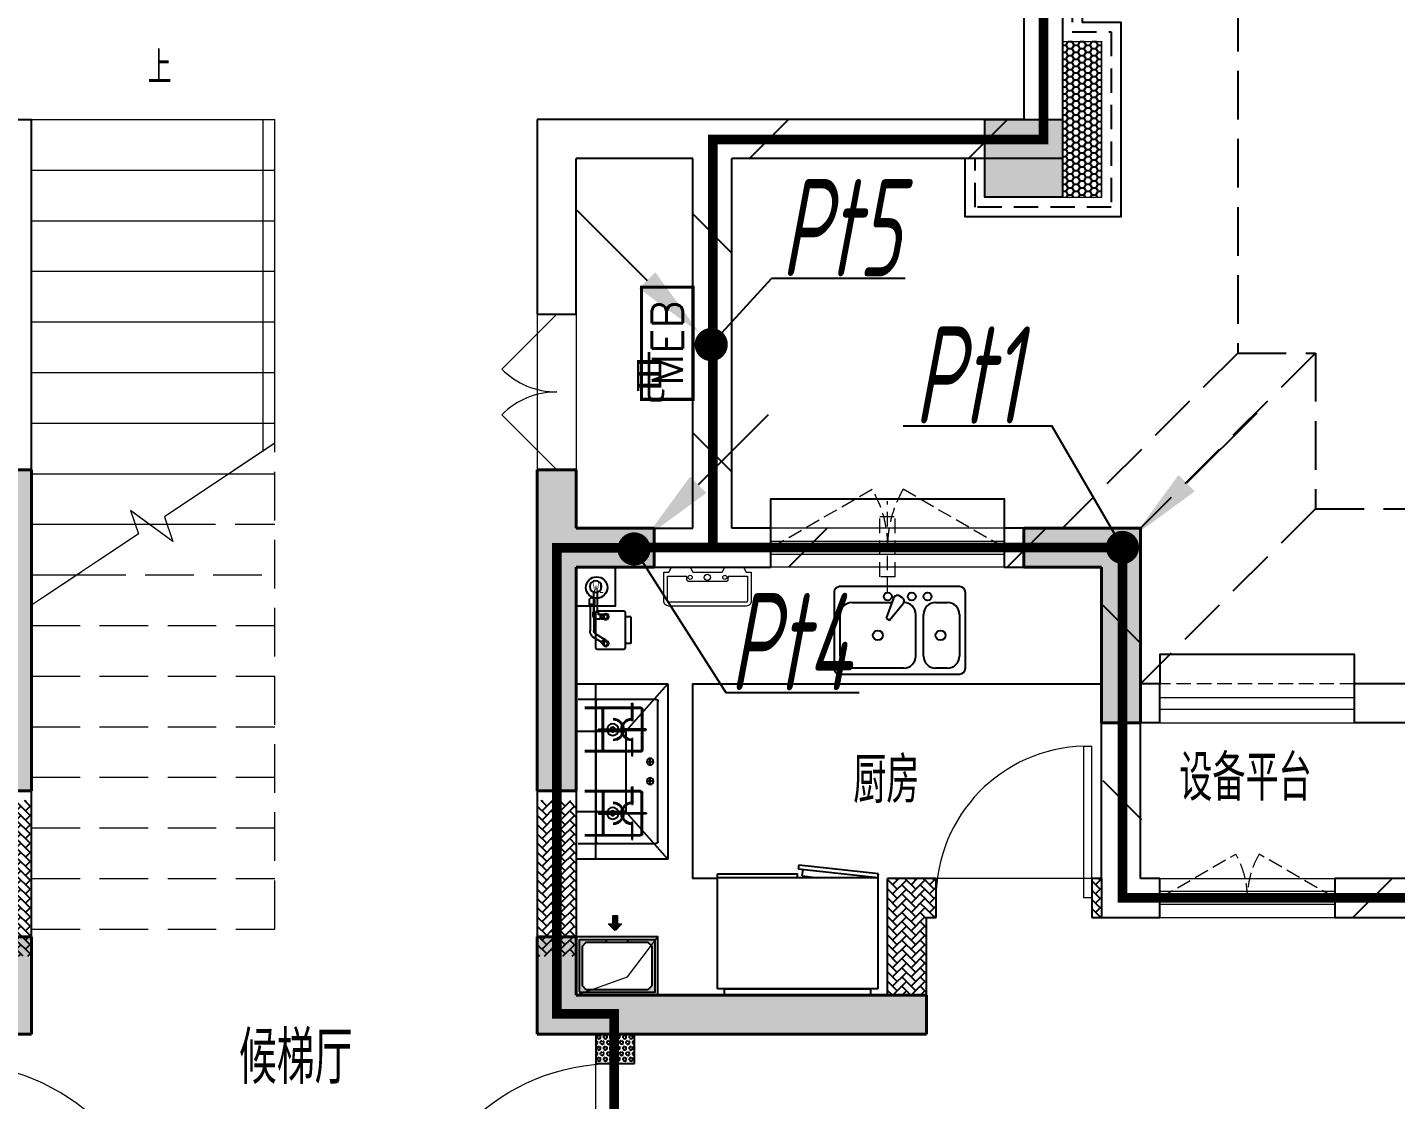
# Model space of a CAD drawing. Extents: x 3753737 to 4713801, y -857380 to 24339.
# Drawn here: x 4161192 to 4168225, y -767699 to -762189 of the extents above; entities that cross this region are included whole.
import ezdxf
from ezdxf.enums import TextEntityAlignment as Align

# ---------------------------------------------------------------- set-up
doc = ezdxf.new("R2010")
doc.units = 0
doc.header["$LTSCALE"] = 1000
doc.header["$MEASUREMENT"] = 0
for name, pattern in [('#P_--_20B1_001_t3$0$DASH', [0.35, 0.25, -0.1]), ('CENTER2', [1.125, 0.75, -0.125, 0.125, -0.125]), ('DASH', [0.35, 0.25, -0.1]), ('HIDDEN', [0.375, 0.25, -0.125])]:
    doc.linetypes.add(name, pattern=pattern)
doc.layers.get('0').update_dxf_attribs({"linetype": 'CONTINUOUS'})
for name, color, linetype in [('!!电气', 1, 'CONTINUOUS'), ('AH-FURNITURE', 1, 'CONTINUOUS'), ('DIM-照明', 7, 'CONTINUOUS'), ('EQUIP-照明', 3, 'CONTINUOUS'), ('IP-bath&kitchen-JOHNSON', 4, 'CONTINUOUS'), ('LVTRY', 252, 'CONTINUOUS'), ('LWIRE', 4, 'CONTINUOUS'), ('SHTLN', 4, 'CONTINUOUS'), ('VPIPE-中水', 122, 'CONTINUOUS'), ('WALL', 252, 'CONTINUOUS'), ('WIRE-接地', 2, 'CONTINUOUS'), ('保温', 6, 'CONTINUOUS'), ('卫生间', 6, 'CONTINUOUS'), ('建筑-排气道', 252, 'CONTINUOUS'), ('看线', 185, 'CONTINUOUS'), ('立面-看线', 251, 'CONTINUOUS')]:
    doc.layers.add(name, color=color, linetype=linetype)
for name, color, linetype, lineweight in [('COLUMN', 252, 'CONTINUOUS', 40), ('DIM_SYMB', 252, 'CONTINUOUS', 20), ('PUB_HATCH', 8, 'CONTINUOUS', 9), ('PUB_TEXT', 7, 'CONTINUOUS', 20), ('STAIR', 252, 'CONTINUOUS', 20), ('WINDOW', 146, 'CONTINUOUS', 20), ('平面-栏杆', 56, 'CONTINUOUS', 15), ('平面-看线', 252, 'CONTINUOUS', 15), ('平面-空调室内机', 176, 'CONTINUOUS', 9), ('平面-空调预留孔', 252, 'CONTINUOUS', 15), ('立面-洞口示意', 252, 'CONTINUOUS', 13)]:
    doc.layers.add(name, color=color, linetype=linetype, lineweight=lineweight)
doc.styles.add('_TCH_DIM', font='SIMPLEX', dxfattribs={"bigfont": 'GBCBIG'})
doc.styles.add('_TEL_DIM', font='SIMPLEX', dxfattribs={"width": 0.8, "height": 3.5, "bigfont": 'HZTXT'})
doc.styles.add('DIM_FONT', font='SIMPLEX', dxfattribs={"width": 0.7, "bigfont": 'GBCBIG'})
doc.styles.add('HZTXT', font='gbeitc.shx', dxfattribs={"width": 0.8, "height": 400, "bigfont": 'hztxt.shx'})
doc.styles.get("Standard").update_dxf_attribs({"font": 'gbenor.shx', "bigfont": 'gbcbig.shx'})
pattern_1 = [(45, (0, 0), (0, 47.4157523), [100.584, -33.528]), (135, (23.708, 23.708), (3e-15, 47.4157523), [100.584, -33.528])]

# ---------------------------------------------------------------- blocks, each defined once
blk = doc.blocks.new('rtyg7uyhg')
at = {"layer": 'LVTRY'}
for p, q in [((193590.3, 45458.1), (193590.3, 45069.5)), ((194234.6, 45488.8), (193621, 45488.8)), ((193925.8, 45440.4), (193940.1, 45432.2)), ((194265.3, 45069.5), (194265.3, 45458.1)), ((193682.3, 45407), (193887.8, 45407)), ((193896.4, 45429.9), (193857.6, 45326.3)), ((193875.3, 45316), (193945.6, 45401.5)), ((194111.9, 45407), (194173.3, 45407)), ((193621, 45130.8), (193621, 45345.6)), ((193857.6, 45326.3), (193875.3, 45316)), ((194009.6, 45345.6), (194009.6, 45130.8)), ((194050.5, 45130.8), (194050.5, 45345.6)), ((194234.6, 45345.6), (194234.6, 45130.8)), ((193621, 45038.8), (194234.6, 45038.8)), ((193948.3, 45069.5), (193682.3, 45069.5)), ((194173.3, 45069.5), (194111.9, 45069.5))]:
    blk.add_line(p, q, dxfattribs=at)
for centre, radius in [((193866.4, 45437.7), 20.5), ((193989.2, 45437.7), 20.5), ((194071, 45437.7), 20.5), ((193815.3, 45238.2), 25.6), ((194137.5, 45238.2), 25.6)]:
    blk.add_circle(centre, radius, dxfattribs=at)
for centre, radius, start, end in [((193621, 45458.1), 30.7, 89.99999, 179.99999), ((193915.6, 45422.7), 20.5, 59.99999, 159.46231), ((194234.6, 45458.1), 30.7, 359.99999, 89.99999), ((193682.3, 45345.6), 61.4, 89.99999, 179.99999), ((193929.8, 45414.5), 20.5, 320.53767, 59.99999), ((193948.3, 45345.6), 61.4, 359.99999, 89.99999), ((194111.9, 45345.6), 61.4, 89.99999, 179.99999), ((194173.3, 45345.6), 61.4, 359.99999, 89.99999), ((193682.3, 45130.8), 61.4, 179.99999, 269.99999), ((193948.3, 45130.8), 61.4, 269.99999, 359.99999), ((194111.9, 45130.8), 61.4, 179.99999, 269.99999), ((194173.3, 45130.8), 61.4, 269.99999, 359.99999), ((193621, 45069.5), 30.7, 179.99999, 269.99999), ((194234.6, 45069.5), 30.7, 269.99999, 359.99999)]:
    blk.add_arc(centre, radius, start, end, dxfattribs=at)
at = {"layer": 'LVTRY', "style": 'DIM_FONT', "width": 0.8, "flags": 9}
for tag in ['YSIZE', 'XSIZE']:
    blk.add_attdef(tag, (193927.8, 45487.8), '', height=0.5, rotation=89.99999, dxfattribs=at)
blk = doc.blocks.new('A$C60D053AF')
at = {"layer": 'AH-FURNITURE', "color": 8}
for p, q in [((232.5, -90), (128.3, -90)), ((232.5, -110), (128.3, -110)), ((192.5, -71), (327.6, -71)), ((192.5, -91), (327.6, -91)), ((245, -129.5), (245, -122.5)), ((265, -129.5), (265, -122.5)), ((341.7, -96.9), (370, -143.2)), ((355.9, -82.7), (384.2, -129)), ((255, -281), (255, -251)), ((255, -281), (393, -281)), ((393, -281), (393, -251))]:
    blk.add_line(p, q, dxfattribs=at)
for points in [[(170, -68, 1), (170, -94), (192.5, -94), (192.5, -68)], [(234, -251), (414, -251, 0.414214), (424, -241), (424, -111, 0.414214), (414, -101), (234, -101, 0.414214), (224, -111), (224, -241, 0.414214)], [(268, -122.5), (268, -107, 0.414214), (248, -87), (232.5, -87), (232.5, -113), (242, -113), (242, -122.5)], [(242, -152, 1), (268, -152), (268, -129.5), (242, -129.5)], [(383.8, -161.2, 1), (402.2, -142.8), (386.3, -126.9), (367.9, -145.3)]]:
    blk.add_lwpolyline(points, format="xyb", close=True, dxfattribs=at)
for centre, radius in [((100, -100), 30), ((255, -152), 15), ((393, -152), 15), ((255, -152), 10), ((393, -152), 10)]:
    blk.add_circle(centre, radius, dxfattribs=at)
for radius in [40, 20]:
    blk.add_arc((327.6, -111), radius, 45, 90, dxfattribs=at)
blk = doc.blocks.new('A-Kitchen-7')
at = {"layer": 'LVTRY'}
for p, q in [((-518.7, 779.7), (-7.2, 834.3)), ((-3.6, 810.6), (-515, 756)), ((-29.1, 767), (-35.2, 806.4)), ((-7.2, 834.3), (-3.6, 810.6)), ((-515, 756), (-518.7, 779.7)), ((515, 756), (-515, 756)), ((-515, 756), (-515, 40)), ((-485.6, 760.5), (-484.9, 756)), ((-29.1, 767), (-112.1, 756)), ((515, 780), (0, 780)), ((0, 756), (0, 780)), ((515, 756), (515, 780)), ((515, 40), (515, 756)), ((-515, 40), (515, 40))]:
    blk.add_line(p, q, dxfattribs=at)
blk.add_lwpolyline([(-468.9, 40), (-468.9, 0), (468.9, 0), (468.9, 40)], close=True, dxfattribs=at)
blk = doc.blocks.new('FRSDFDGDGDRGDR')
at = {"layer": '平面-空调预留孔', "color": 252}
for p, q in [((699612.3, 775044), (699612.3, 775441.2)), ((699618.9, 775447.8), (699746.3, 775447.8)), ((699746.3, 775447.8), (699746.3, 775355.4)), ((699719.9, 775342.2), (699719.9, 775143)), ((699726.5, 775348.8), (699739.7, 775348.8)), ((699726.5, 775136.4), (699739.7, 775136.4)), ((699746.3, 775129.8), (699746.3, 775037.4)), ((699746.3, 775037.4), (699618.9, 775037.4))]:
    blk.add_line(p, q, dxfattribs=at)
blk.add_lwpolyline([(699766.1, 775166.7), (699792.5, 775153.5), (699792.5, 775057.2), (699766.1, 775044), (699766.1, 775017.6), (699618.9, 775017.6, -0.414214), (699592.5, 775044), (699592.5, 775441.2, -0.414214), (699618.9, 775467.6), (699766.1, 775467.6), (699766.1, 775441.2), (699792.5, 775428), (699792.5, 775331.6), (699766.1, 775318.4)], format="xyb", close=True, dxfattribs=at)
for centre, radius in [((699739.7, 775331.6), 10.6), ((699739.7, 775243.2), 15.8), ((699739.7, 775153.5), 10.6)]:
    blk.add_circle(centre, radius, dxfattribs=at)
for centre, start, end in [((699618.9, 775441.2), 90, 180), ((699726.5, 775342.2), 90, 180), ((699739.7, 775355.4), 270, 360), ((699726.5, 775143), 180, 270), ((699739.7, 775129.8), 0, 90), ((699618.9, 775044), 180, 270)]:
    blk.add_arc(centre, 6.6, start, end, dxfattribs=at)
blk = doc.blocks.new('*U136')
h = blk.add_hatch(color=5)
h.set_gradient(color1=(0, 0, 255), rotation=180, tint=1)
h.paths.add_polyline_path([(0, 0), (-6.35, -6.35), (-6.35, -2.159), (-15, -2.159), (-15, 2.159), (-6.35, 2.159), (-6.35, 6.35)])
at = {"color": 0, "linetype": 'Continuous'}
blk.add_lwpolyline([(0, 0), (-6.35, -6.35), (-6.35, -2.159), (-15, -2.159), (-15, 2.159), (-6.35, 2.159), (-6.35, 6.35)], close=True, dxfattribs=at)
blk = doc.blocks.new('GDGDRGDRGRD')
at = {"layer": 'PUB_HATCH'}
blk.add_hatch(color=252, dxfattribs=at).paths.add_polyline_path([(430319.8, 370173.6), (430319.8, 370443.6), (430179.8, 370443.6), (430179.8, 370428.6), (430284.8, 370428.6), (430304.8, 370408.6), (430304.8, 370208.6), (430284.8, 370188.6), (429964.8, 370188.6), (429944.8, 370208.6), (429944.8, 370408.6), (429964.8, 370428.6), (430069.8, 370428.6), (430069.8, 370443.6), (429929.8, 370443.6), (429929.8, 370173.6)])
at = {"layer": 'LVTRY', "color": 251}
for p, q in [((430080.5, 371515.4), (429864.6, 371758.3)), ((430334.8, 371758.3), (429864.6, 371758.3)), ((429864.6, 371758.3), (429864.6, 370858.3)), ((430234.8, 370858.3), (430234.8, 371758.3)), ((430334.8, 371515.4), (430080.5, 371515.4)), ((430080.5, 371515.4), (430080.5, 371100.3)), ((429864.6, 370858.3), (430080.5, 371100.3)), ((430080.5, 371100.3), (430334.8, 371100.3)), ((429864.6, 370858.3), (430334.8, 370858.3))]:
    blk.add_line(p, q, dxfattribs=at)
at = {"layer": 'LVTRY'}
for p, q in [((429914.8, 370948.3), (429914.8, 371668.3)), ((429924.8, 371678.3), (430324.8, 371678.3)), ((430289.8, 371638.3), (430004.8, 371638.3)), ((430289.8, 371633.3), (430004.8, 371633.3)), ((430045.1, 371658.3), (430045.1, 371568.3)), ((430049.6, 371658.3), (430045.1, 371658.3)), ((430049.6, 371568.3), (430049.6, 371658.3)), ((430234.8, 371668.3), (430234.8, 370948.3)), ((429994.8, 371628.3), (429994.8, 371418.3)), ((429999.8, 371628.3), (429999.8, 371418.3)), ((430045.1, 371568.3), (430049.6, 371568.3)), ((430194.8, 371418.3), (430194.8, 371628.3)), ((430199.8, 371418.3), (430199.8, 371628.3)), ((429974.8, 371525.6), (430102.3, 371525.6)), ((429974.8, 371521.1), (429974.8, 371525.6)), ((430102.3, 371521.1), (429974.8, 371521.1)), ((430219.8, 371525.6), (430092.3, 371525.6)), ((430092.3, 371525.6), (430092.3, 371521.1)), ((430092.3, 371521.1), (430219.8, 371521.1)), ((430102.3, 371525.6), (430102.3, 371521.1)), ((430219.8, 371521.1), (430219.8, 371525.6)), ((430234.8, 371100.3), (430234.8, 371515.4)), ((430045.1, 371388.3), (430045.1, 371478.3)), ((430045.1, 371478.3), (430049.6, 371478.3)), ((430049.6, 371478.3), (430049.6, 371388.3)), ((429935.4, 371358.3), (429974.2, 371358.3)), ((429954.8, 371338.9), (429954.8, 371377.7)), ((430004.8, 371413.3), (430289.8, 371413.3)), ((430004.8, 371408.3), (430289.8, 371408.3)), ((430049.6, 371388.3), (430045.1, 371388.3)), ((429935.4, 371258.3), (429974.2, 371258.3)), ((429954.8, 371238.9), (429954.8, 371277.7)), ((430045.1, 371228.3), (430045.1, 371138.3)), ((430049.6, 371228.3), (430045.1, 371228.3)), ((430049.6, 371138.3), (430049.6, 371228.3)), ((429994.8, 370988.3), (429994.8, 371198.3)), ((429999.8, 370988.3), (429999.8, 371198.3)), ((430004.8, 371208.3), (430289.8, 371208.3)), ((430004.8, 371203.3), (430289.8, 371203.3)), ((430194.8, 371198.3), (430194.8, 370988.3)), ((430199.8, 371198.3), (430199.8, 370988.3)), ((430102.3, 371095.6), (429974.8, 371095.6)), ((429974.8, 371095.6), (429974.8, 371091.1)), ((429974.8, 371091.1), (430102.3, 371091.1)), ((430045.1, 371138.3), (430049.6, 371138.3)), ((430092.3, 371091.1), (430092.3, 371095.6)), ((430092.3, 371095.6), (430219.8, 371095.6)), ((430219.8, 371091.1), (430092.3, 371091.1)), ((430102.3, 371091.1), (430102.3, 371095.6)), ((430219.8, 371095.6), (430219.8, 371091.1)), ((430045.1, 370958.3), (430045.1, 371048.3)), ((430045.1, 371048.3), (430049.6, 371048.3)), ((430049.6, 371048.3), (430049.6, 370958.3)), ((430324.8, 370938.3), (429924.8, 370938.3)), ((430289.8, 370983.3), (430004.8, 370983.3)), ((430289.8, 370978.3), (430004.8, 370978.3)), ((430049.6, 370958.3), (430045.1, 370958.3))]:
    blk.add_line(p, q, dxfattribs=at)
at = {"layer": 'LVTRY', "color": 252}
for p, q in [((430069.8, 370428.6), (430069.8, 370443.6)), ((430179.8, 370428.6), (430179.8, 370443.6))]:
    blk.add_line(p, q, dxfattribs=at)
at = {"layer": 'LVTRY'}
blk.add_lwpolyline([(429608.8, 370758.3), (429734.8, 370758.3), (429734.8, 371758.3), (427634.8, 371758.3)], dxfattribs=at)
at = {"layer": 'LVTRY', "color": 252}
for points in [[(430334.8, 370158.6), (429914.8, 370158.6), (429914.8, 370458.6), (430334.8, 370458.6)], [(430319.8, 370173.6), (429929.8, 370173.6), (429929.8, 370443.6), (430319.8, 370443.6)], [(429964.8, 370428.6), (430284.8, 370428.6), (430304.8, 370408.6), (430304.8, 370208.6), (430284.8, 370188.6), (429964.8, 370188.6), (429944.8, 370208.6), (429944.8, 370408.6), (429964.8, 370428.6)]]:
    blk.add_lwpolyline(points, close=True, dxfattribs=at)
at = {"layer": 'LVTRY'}
for centre, radius in [((430147.3, 371523.3), 29.7), ((430147.3, 371523.3), 11.7), ((429954.8, 371358.3), 17), ((429954.8, 371258.3), 17), ((430147.3, 371093.3), 29.7), ((430147.3, 371093.3), 11.7)]:
    blk.add_circle(centre, radius, dxfattribs=at)
for centre, radius, start, end in [((429924.8, 371668.3), 10, 90, 180), ((430004.8, 371628.3), 10, 90, 180), ((430004.8, 371628.3), 5, 90, 180), ((430189.8, 371628.3), 10, 0, 90), ((430189.8, 371628.3), 5, 0, 90), ((430224.8, 371668.3), 10, 0, 90), ((430047.3, 371523.3), 56.7, 2.27424, 87.72576), ((430047.3, 371523.3), 52.2, 2.47041, 87.52959), ((430147.3, 371523.3), 56.7, 92.27424, 177.72576), ((430147.3, 371523.3), 52.2, 92.47041, 177.52959), ((430047.3, 371523.3), 56.7, 272.27424, 357.72576), ((430047.3, 371523.3), 52.2, 272.47041, 357.52959), ((430147.3, 371523.3), 56.7, 182.27424, 267.72576), ((430147.3, 371523.3), 52.2, 182.47041, 267.52959), ((430004.8, 371418.3), 10, 180, 270), ((430004.8, 371418.3), 5, 180, 270), ((430189.8, 371418.3), 5, 270, 0), ((430189.8, 371418.3), 10, 270, 0), ((430004.8, 371198.3), 10, 90, 180), ((430004.8, 371198.3), 5, 90, 180), ((430047.3, 371093.3), 56.7, 2.27424, 87.72576), ((430047.3, 371093.3), 52.2, 2.47041, 87.52959), ((430147.3, 371093.3), 56.7, 92.27424, 177.72576), ((430147.3, 371093.3), 52.2, 92.47041, 177.52959), ((430189.8, 371198.3), 10, 0, 90), ((430189.8, 371198.3), 5, 0, 90), ((430047.3, 371093.3), 56.7, 272.27424, 357.72576), ((430047.3, 371093.3), 52.2, 272.47041, 357.52959), ((430147.3, 371093.3), 56.7, 182.27424, 267.72576), ((430147.3, 371093.3), 52.2, 182.47041, 267.52959), ((429924.8, 370948.3), 10, 180, 270), ((430004.8, 370988.3), 10, 180, 270), ((430004.8, 370988.3), 5, 180, 270), ((430189.8, 370988.3), 5, 270, 0), ((430189.8, 370988.3), 10, 270, 0), ((430224.8, 370948.3), 10, 270, 0)]:
    blk.add_arc(centre, radius, start, end, dxfattribs=at)
at = {"layer": '立面-洞口示意', "color": 252}
blk.add_lwpolyline([(430334.8, 370158.6), (430071.3, 370252.5), (429914.8, 370458.6)], dxfattribs=at)
at = {"xscale": -1, "rotation": 270}
blk.add_blockref('FRSDFDGDGDRGDR', (-345582.7, -327434.2), dxfattribs=at)
at = {"rotation": 270}
blk.add_blockref('A$C60D053AF', (430334.8, 372358.3), dxfattribs=at)
at = {"xscale": -1}
blk.add_blockref('rtyg7uyhg', (622599.6, 326769.5), dxfattribs=at)
at = {"layer": 'LVTRY', "color": 1, "extrusion": (0, 0, -1), "xscale": -0.7999999999883585, "yscale": 0.7999999999883585, "zscale": -0.7999999999883585}
blk.add_blockref('A-Kitchen-7', (-429196.8, 370158.6), dxfattribs=at)
at = {"layer": '建筑-排气道', "xscale": -5, "yscale": 5, "zscale": 5, "rotation": 90}
blk.add_blockref('*U136', (430134.7, 370490.9), dxfattribs=at)
blk = doc.blocks.new('GFDGFSDFGD')
at = {"layer": 'PUB_HATCH'}
for points in [[(456616.6, 374623.7), (456616.6, 373473.7), (456816.6, 373473.7), (456816.6, 375123.7), (456616.6, 375123.7), (456616.6, 374823.7), (456216.6, 374823.7), (456216.6, 374623.7)], [(459616.6, 374623.7), (460016.6, 374623.7), (460016.6, 374823.7), (459616.6, 374823.7), (459616.6, 375123.7), (459416.6, 375123.7), (459416.6, 373473.7), (459616.6, 373473.7)], [(461916.7, 374823.7), (461916.7, 374623.7), (462316.6, 374623.7), (462316.6, 373823.7), (462516.6, 373823.7), (462516.6, 374823.7)], [(454816.4, 372423.2), (454816.6, 372224), (456816.6, 372224), (456816.6, 372724), (456616.6, 372724), (456616.6, 372424), (455016.6, 372424)], [(461416.8, 372423.2), (461216.6, 372424), (459616.6, 372424), (459616.6, 372724), (459416.6, 372724), (459416.6, 372224), (461416.6, 372224)]]:
    blk.add_hatch(color=256, dxfattribs=at).paths.add_polyline_path(points)
at = {"layer": 'COLUMN', "color": 252}
for p, q in [((456816.6, 375123.7), (456616.6, 375123.7)), ((456816.6, 373473.7), (456816.6, 375123.7)), ((459616.6, 375123.7), (459416.6, 375123.7)), ((459416.6, 375123.7), (459416.6, 373473.7)), ((459616.6, 374823.7), (459616.6, 375123.7)), ((460016.6, 374823.7), (459616.6, 374823.7)), ((460016.6, 374623.7), (460016.6, 374823.7)), ((461916.7, 374823.7), (461916.7, 374623.7)), ((462516.6, 374823.7), (461916.7, 374823.7)), ((462516.6, 373823.7), (462516.6, 374823.7)), ((459616.6, 374623.7), (460016.6, 374623.7)), ((459616.6, 373473.7), (459616.6, 374623.7)), ((461916.7, 374623.7), (462316.6, 374623.7)), ((462316.6, 374623.7), (462316.6, 373823.7)), ((462316.6, 373823.7), (462516.6, 373823.7)), ((456616.6, 373473.7), (456816.6, 373473.7)), ((459416.6, 373473.7), (459616.6, 373473.7)), ((456816.6, 372724), (456616.6, 372724)), ((456816.6, 372224), (456816.6, 372724)), ((459616.6, 372724), (459416.6, 372724)), ((459416.6, 372724), (459416.6, 372224)), ((459616.6, 372424), (459616.6, 372724)), ((461216.6, 372424), (459616.6, 372424)), ((461416.8, 372423.2), (461216.6, 372424)), ((461416.6, 372224), (461416.8, 372423.2)), ((454816.6, 372224), (456816.6, 372224)), ((459416.6, 372224), (461416.6, 372224))]:
    blk.add_line(p, q, dxfattribs=at)
blk = doc.blocks.new('GDFGDGRD')
at = {"layer": '保温', "linetype": 'ByBlock', "ltscale": 10}
h = blk.add_hatch(dxfattribs=at)
h.set_pattern_fill('AR-HBONE', color=251, scale=55)
h.set_pattern_definition(pattern_1)
h.paths.add_polyline_path([(431616.6, 372623.9), (431816.6, 372623.9), (431816.7, 373423.7), (431616.7, 373423.7)])
h = blk.add_hatch(dxfattribs=at)
h.set_pattern_fill('AR-HBONE', color=251, scale=55)
h.set_pattern_definition(pattern_1)
h.paths.add_polyline_path([(434616.6, 372623.9), (434416.6, 372623.9), (434416.5, 373423.7), (434616.5, 373423.7)])
h = blk.add_hatch(dxfattribs=at)
h.set_pattern_fill('AR-HBONE', color=251, scale=55)
h.set_pattern_definition(pattern_1)
h.paths.add_polyline_path([(428966.6, 372823.7), (428966.6, 373023.7), (428916.6, 373023.7), (428916.6, 372823.7)])
h = blk.add_hatch(dxfattribs=at)
h.set_pattern_fill('AR-HBONE', color=251, scale=55)
h.set_pattern_definition(pattern_1)
h.paths.add_polyline_path([(429816.6, 372823.7), (429816.6, 373023.7), (429766.6, 373023.7), (429766.6, 372823.7)])
h = blk.add_hatch(dxfattribs=at)
h.set_pattern_fill('AR-HBONE', color=251, scale=55)
h.set_pattern_definition(pattern_1)
h.paths.add_polyline_path([(430017.8, 372423.6), (430016.6, 373023.7), (429816.6, 373023.7), (429817.8, 372423.6)])
at = {"layer": '保温', "linetype": 'Continuous', "ltscale": 10}
h = blk.add_hatch(dxfattribs=at)
h.set_pattern_fill('HEX', color=251, scale=10, angle=90, style=0)
h.set_pattern_definition([(90, (0, 0), (-16.49778, 1e-15), [9.525, -19.05]), (210, (0, 0), (8.24889, -14.2874966), [9.525, -19.05]), (150, (6e-16, 9.525), (-8.24889, -14.2874966), [9.525, -19.05])])
h.paths.add_polyline_path([(431316.6, 372073.7), (431516.6, 372073.7), (431516.7, 372223.7), (431316.7, 372223.7)])
at = {"layer": '保温', "color": 251, "linetype": 'ByBlock', "ltscale": 10}
blk.add_line((428916.6, 373023.7), (428916.6, 372823.7), dxfattribs=at)
blk = doc.blocks.new('dongkong')
at = {"layer": '平面-空调预留孔', "color": 8, "linetype": 'HIDDEN', "ltscale": 0.3}
for p, q in [((-603796, 210899.9), (-603796, 210431.5)), ((-603836, 210821), (-603836, 210510.8)), ((-603836, 210821), (-603756, 210821)), ((-603756, 210821), (-603756, 210510.8))]:
    blk.add_line(p, q, dxfattribs=at)
blk.add_lwpolyline([(-603756, 210510.8), (-603836, 210510.8)], dxfattribs=at)
blk = doc.blocks.new('A$C148B7D8E')
at = {"layer": '卫生间', "color": 252, "linetype": 'DASH'}
for p, q in [((7300, 10800), (8200, 9900)), ((7700, 10800), (8600, 9900)), ((7300, 10000), (8200, 9100))]:
    blk.add_line(p, q, dxfattribs=at)
blk.add_lwpolyline([(16100, 14000), (16100, 15400), (7700, 15400), (7700, 10800), (7300, 10800), (7300, 10000), (900, 10000), (900, 9000), (-900, 9000), (-900, -900), (1750, -900), (1750, -2100), (23450, -2100), (23450, -900), (25100, -900)], dxfattribs=at)
blk = doc.blocks.new('A$C028C60F5')
at = {"color": 252}
blk.add_lwpolyline([(400, 0), (0, 0), (0, -400), (400, -400)], close=True, dxfattribs=at)
at = {"layer": 'PUB_HATCH', "color": 252}
blk.add_solid([(0, -400), (400, -400), (0, 0), (400, 0)], dxfattribs=at)
blk = doc.blocks.new('A$C3EFA6995')
for p in [(9700, 100), (9700, -2400), (15900, -2400)]:
    blk.add_blockref('A$C028C60F5', p)
at = {"xscale": -1}
blk.add_blockref('A$C028C60F5', (16300, 100), dxfattribs=at)
blk = doc.blocks.new('$DorLib2D$00000001')
for p, q in [((0.45, 0.975), (0.5, 0.975)), ((0.45, 0), (0.45, 0.975)), ((0.5, 0), (0.5, 0.975)), ((0.5, 0), (0.45, 0))]:
    blk.add_line(p, q)
at = {"lineweight": 13}
blk.add_arc((0.475, 0), 0.975, 91.46928, 180, dxfattribs=at)
blk = doc.blocks.new('$DorLib2D$00000116')
at = {"color": 0}
for p, q in [((-0.5, 0), (-0.1464, 0.3536)), ((0.5, 0), (0.1464, 0.3536))]:
    blk.add_line(p, q, dxfattribs=at)
for centre, start, end in [((-0.5, 0), 0, 45), ((0.5, 0), 135, 180)]:
    blk.add_arc(centre, 0.5, start, end, dxfattribs=at)
blk = doc.blocks.new('$WINLIB2D$00000001')
at = {"color": 0}
for points in [[(-0.5, 0.5), (-0.5, -0.5)], [(-0.5, 0.5), (0.5, 0.5)], [(0.5, -0.5), (0.5, 0.5)], [(0.5, 0.1667), (-0.5, 0.1667)], [(0.5, -0.1667), (-0.5, -0.1667)], [(-0.5, -0.5), (0.5, -0.5)]]:
    blk.add_lwpolyline(points, dxfattribs=at)
blk = doc.blocks.new('A$C66B635E3')
at = {"layer": '立面-看线'}
h = blk.add_hatch(dxfattribs=at)
h.set_pattern_fill('HONEY', color=252, scale=13)
h.set_pattern_definition([(0, (-420616.579, -519516.725), (30.95625, 17.872595), [20.6375, -41.275]), (120, (-420616.579, -519516.725), (-30.9562463, 17.8726014), [20.6375, -41.275]), (60, (-420616.579, -519516.725), (3.7e-06, 35.7451964), [-41.275, 20.6375])])
h.paths.add_polyline_path([(41500, 12900), (41500, 12900), (41500, 13500), (41699.4, 13500), (41699.4, 12700), (41500, 12700)])
at = {"color": 252, "const_width": 8}
blk.add_lwpolyline([(41500, 13500), (41700, 13500), (41700, 12700), (41100, 12700), (41100, 12900)], dxfattribs=at)
at = {"layer": 'DIM_SYMB', "color": 252}
blk.add_lwpolyline([(36850, 13230, 0, 0, 0), (36850, 11430, 40, 0, 0), (36850, 11280, 0, 0, 0)], format="xyseb", dxfattribs=at)
at = {"layer": 'IP-bath&kitchen-JOHNSON', "color": 252}
blk.add_lwpolyline([(39200, 10800), (39200, 10600), (39000, 10600)], dxfattribs=at)
at = {"layer": 'STAIR', "color": 252}
for p, q in [((36200, 10604), (36200, 13100)), ((36200, 13100), (37450, 13100)), ((37390, 13100), (37390, 11394.4)), ((37450, 11436), (37450, 13100)), ((36200, 12840), (37450, 12840)), ((36200, 12580), (37450, 12580)), ((36200, 12320), (37450, 12320)), ((36200, 12060), (37450, 12060)), ((36200, 11800), (37450, 11800)), ((36200, 11540), (37450, 11540)), ((37450, 11436), (36883.2, 11058.7)), ((36200, 11280), (37215.6, 11280)), ((36926.3, 10930.8), (36709.7, 11090.2)), ((36709.7, 11090.2), (36750.2, 10970.2)), ((36883.2, 11058.7), (36926.3, 10930.8)), ((36200, 11020), (36733.4, 11020)), ((36805.1, 11020), (36896.2, 11020)), ((36750.2, 10970.2), (36200, 10604)), ((36200, 10760), (36434.4, 10760))]:
    blk.add_line(p, q, dxfattribs=at)
at = {"layer": 'STAIR', "color": 252, "linetype": '#P_--_20B1_001_t3$0$DASH'}
for p, q in [((37450, 11436), (36883.2, 11058.7)), ((37450, 8940), (37450, 11436)), ((37215.6, 11280), (37450, 11280)), ((36926.3, 10930.8), (36709.7, 11090.2)), ((36709.7, 11090.2), (36750.2, 10970.2)), ((36883.2, 11058.7), (36926.3, 10930.8)), ((36733.4, 11020), (36805.1, 11020)), ((36896.2, 11020), (37450, 11020)), ((36750.2, 10970.2), (36200, 10604)), ((36434.4, 10760), (37450, 10760)), ((36200, 8940), (36200, 10604)), ((36200, 10500), (37450, 10500)), ((36200, 10240), (37450, 10240)), ((36200, 9980), (37450, 9980)), ((36200, 9720), (37450, 9720)), ((36200, 9460), (37450, 9460)), ((36200, 9200), (37450, 9200)), ((36200, 8940), (37450, 8940))]:
    blk.add_line(p, q, dxfattribs=at)
at = {"layer": 'VPIPE-中水', "color": 252, "linetype": 'Continuous'}
blk.add_circle((39105.2, 10695), 55, dxfattribs=at)
at = {"layer": 'WALL', "color": 252}
for p, q in [((41500, 15600), (41500, 12900)), ((41300, 15400), (41300, 13100)), ((35300, 13100), (36200, 13100)), ((36200, 10900), (36200, 13100)), ((38800, 13100.1), (38800, 12100)), ((39700, 13100.1), (38800, 13100.1)), ((41300, 13100), (39700, 13100.1)), ((39000, 12100), (39000, 12900.1)), ((39600, 12900.1), (39000, 12900.1)), ((39600, 11000), (39600, 12900.1)), ((41500, 12900), (39800, 12900.1)), ((39800, 11000), (39800, 12900.1)), ((38800, 12100), (39000, 12100)), ((39000, 11300), (38800, 11300)), ((38800, 11300), (38800, 10900)), ((39000, 11000), (39000, 11300)), ((39000, 11000), (39600, 11000)), ((40000, 11000), (39800, 11000)), ((40000, 10800), (40000, 11000)), ((41900, 11000), (41200, 11000)), ((41200, 11000), (41200, 10800)), ((41900, 10200), (41900, 11000)), ((36200, 8500), (36200, 10900)), ((38800, 10900), (38800, 8500.3)), ((39000, 10800), (39700, 10800)), ((39000, 10800), (39000, 8600.2)), ((39700, 10800), (40000, 10800)), ((41200, 10800), (41700, 10800)), ((41700, 10100), (41700, 10800)), ((42000, 10200), (41900, 10200)), ((42000, 10000), (42000, 10200)), ((43600, 10200), (43000, 10200)), ((43000, 10000), (43000, 10200)), ((41700, 9200), (41700, 10100)), ((41900, 9200), (41900, 10000)), ((42000, 10000), (41900, 10000)), ((43400, 10000), (43000, 10000)), ((40850, 9200), (40600, 9200)), ((40600, 8600), (40600, 9200)), ((40850, 9000), (40850, 9200)), ((41700, 9200), (41650, 9200)), ((41650, 9200), (41650, 9000)), ((42000, 9200), (41900, 9200)), ((42000, 9000), (42000, 9200)), ((43500, 9200), (42900, 9200)), ((42900, 9200), (42900, 9000)), ((40800, 9000), (40850, 9000)), ((40800, 8400), (40800, 9000)), ((41650, 9000), (41800, 9000)), ((41800, 9000), (42000, 9000)), ((42900, 9000), (43400, 9000)), ((39000, 8600.2), (39200.1, 8600)), ((39200, 8600), (40600, 8600)), ((36200, 8400), (36200, 8500)), ((38800, 8500.3), (38800, 8400.3)), ((36000, 8400), (36200, 8400)), ((39000, 8400.3), (38800, 8400.3)), ((39000, 8400.2), (39000, 8400.3)), ((39000, 8400.2), (39100, 8400.1)), ((39100, 8400.1), (39100, 8250)), ((39300, 8250), (39300, 8400)), ((39300, 8400), (40800, 8400)), ((39100, 8250), (39300, 8250))]:
    blk.add_line(p, q, dxfattribs=at)
at = {"layer": 'WINDOW', "color": 252}
for p, q in [((38800, 12100), (38800, 11300)), ((39000, 12100), (39000, 11300)), ((41650, 9200), (40850, 9200)), ((39100, 7150), (39100, 8250))]:
    blk.add_line(p, q, dxfattribs=at)
at = {"layer": 'WINDOW', "color": 252, "linetype": 'DASH', "ltscale": 0.3}
for points in [[(40001.9, 10900), (40521.5, 11200, -0.131652), (40601.9, 10900)], [(41200, 10900), (40680.4, 11200, 0.131652), (40600, 10900)], [(42000, 9100), (42389.8, 9324.9, -0.131605), (42450, 9100)], [(42900, 9100), (42510.2, 9324.9, 0.131605), (42450, 9100)]]:
    blk.add_lwpolyline(points, format="xyb", dxfattribs=at)
at = {"layer": '平面-栏杆', "color": 252}
for points in [[(42000, 10130.1), (43000, 10130.3)], [(42000, 10070.1), (43000, 10070.3)]]:
    blk.add_lwpolyline(points, dxfattribs=at)
at = {"layer": '平面-看线', "color": 252, "linetype": 'DASH', "ltscale": 0.3}
blk.add_lwpolyline([(43000, 10200), (42000, 10200)], dxfattribs=at)
at = {"layer": '平面-看线', "color": 252}
blk.add_lwpolyline([(42000, 10000), (43000, 10000)], dxfattribs=at)
at = {"layer": '看线', "color": 252}
blk.add_lwpolyline([(40699.7, 15600), (40699.7, 15900), (41799.7, 15900), (41799.7, 14800), (41600, 14800), (41600, 13600), (41800, 13600), (41800, 12600), (41000, 12600), (41000, 12900)], dxfattribs=at)
at = {"layer": '看线', "color": 252, "linetype": 'HIDDEN', "ltscale": 0.5}
blk.add_lwpolyline([(40749.7, 15600), (40749.7, 15850), (41749.7, 15850), (41749.7, 14850), (41550, 14850), (41550, 13550), (41750, 13550), (41750, 12650), (41050, 12650), (41050, 12900)], dxfattribs=at)
at = {"layer": '看线', "color": 252, "ltscale": 0.5}
for points in [[(40000, 11000), (40000, 11150), (41200, 11150), (41200, 11000)], [(43000, 10200), (43000, 10350), (42000, 10350), (42000, 10200)]]:
    blk.add_lwpolyline(points, dxfattribs=at)
at = {"color": 252, "xscale": -1}
for name, p in [('A$C148B7D8E', (50100, 1100)), ('A$C3EFA6995', (51200, 15500)), ('GDGDRGDRGRD', (469334.8, -361558.3)), ('GDFGDGRD', (470616.6, -363823.7))]:
    blk.add_blockref(name, p, dxfattribs=at)
at = {"color": 252}
blk.add_blockref('GFDGFSDFGD', (-420616.6, -363823.7), dxfattribs=at)
at = {"layer": 'WINDOW', "color": 252}
for name, p, xscale, yscale, zscale, rotation in [('$DorLib2D$00000116', (38900, 11700), -800, -800, -800, 270.000010069939), ('$WINLIB2D$00000001', (40600, 10900), -1200, -200, -1200, 3.665382377524044e-09), ('$DorLib2D$00000001', (41250, 9100), -800, -800, -800, 179.9999999993937), ('$WINLIB2D$00000001', (42450, 9100), -900, 200, -900, 179.999999997536), ('$DorLib2D$00000001', (35800, 7700), -1100, -1100, -1100, 90.00000000947153), ('$DorLib2D$00000001', (39200, 7700), -1100, 1100, -1100, 89.99999999052845)]:
    blk.add_blockref(name, p, dxfattribs=dict(at, xscale=xscale, yscale=yscale, zscale=zscale, rotation=rotation))
at = {"layer": '平面-空调室内机', "color": 252, "ltscale": 0.3, "rotation": 180}
blk.add_blockref('dongkong', (-563196, 221570.8), dxfattribs=at)
at = {"layer": 'DIM_SYMB', "color": 7, "style": '_TCH_DIM'}
blk.add_text('上', height=168.8, dxfattribs=at).set_placement((36797.9, 13282.5))
at = {"layer": 'PUB_TEXT', "color": 252}
for s, height, p in [('电', 236.3, (39290.4, 11644.8)), ('厨房', 236.31, (40423.9, 9587.7)), ('设备平台', 236.31, (42099.8, 9599)), ('候梯厅', 270.07, (37266.3, 8144.4))]:
    blk.add_text(s, height=height, dxfattribs=at).set_placement(p)
at = {"layer": 'PUB_TEXT', "color": 252, "width": 0.6}
blk.add_text('WL', height=56, dxfattribs=at).set_placement((39084.2, 10667))
blk = doc.blocks.new('$TelecSys$00000008')
blk.add_line((0.4, 0.4), (-0.4, -0.4))
blk = doc.blocks.new('$TelecSys$00000078')
for p, q in [((1.15, 1.15), (0.55, 0.55)), ((0.104, 0.104), (0.104, 0.104)), ((-0.104, -0.104), (-0.104, -0.104))]:
    blk.add_line(p, q)
at = {"const_width": 0.142}
blk.add_lwpolyline([(-0.071, 0, 1), (0.071, 0, 1)], format="xyb", close=True, dxfattribs=at)
blk.add_solid([(0.62, 0.48), (0.48, 0.62), (0.1, 0.1)])
at = {"width": 0.8, "flags": 9}
blk.add_attdef('A', (0, 0), '', height=0.00002, dxfattribs=at)
blk = doc.blocks.new('$equip$00002534')
for p, q in [((-0.72, 0.66), (-0.72, 0)), ((0.72, 0.66), (-0.72, 0.66)), ((0.72, 0), (0.72, 0.66)), ((-0.72, 0), (0.72, 0))]:
    blk.add_line(p, q)
at = {"const_width": 0.04}
blk.add_lwpolyline([(-0.72, 0.66), (-0.72, 0), (0.72, 0), (0.72, 0.66), (-0.72, 0.66), (-0.72, 0)], dxfattribs=at)
for p in [(0, 0.66), (-0.72, 0.33), (0.72, 0.33), (0, 0)]:
    blk.add_point(p)
at = {"color": 7, "style": '_TEL_DIM'}
blk.add_attdef('$TEXT$', text='', height=0.4, dxfattribs=at).set_placement((0, 0.33), align=Align.MIDDLE_CENTER)
at = {"color": 7, "style": '_TEL_DIM', "flags": 1}
blk.add_attdef('A', text='', height=0.00002, dxfattribs=at).set_placement((0, 0), align=Align.MIDDLE_CENTER)

msp = doc.modelspace()

# ---------------------------------------------------------------- linework, layer by layer
at = {"layer": 'DIM-照明', "color": 7, "ltscale": 0.8}
for p, q in [((4164707.4, -763818.8), (4165018, -763479.7)), ((4165703.9, -763479.7), (4165018, -763479.7)), ((4165693.4, -764237), (4166458.8, -764237)), ((4166821.2, -764861), (4166458.8, -764237)), ((4164310.9, -764869), (4164782, -765606.4)), ((4164782, -765606.4), (4165467.9, -765606.4))]:
    msp.add_line(p, q, dxfattribs=at)
at = {"layer": 'WIRE-接地', "color": 2, "linetype": 'CENTER2', "const_width": 50}
for points in [[(4160015.1, -760266.7), (4166415.9, -760266.7), (4166415.9, -762764.5), (4164715.4, -762764.5), (4164715.4, -764861), (4166821.2, -764861)], [(4166821.2, -764861), (4166821.2, -765659.2), (4166821.2, -766661.6), (4175018.3, -766661.6), (4175018.3, -774564.2), (4172314.2, -774564.2), (4172314.2, -773973), (4165713, -773973), (4165713, -775170.7), (4164969.9, -775170.7), (4164969.9, -775767.3), (4160065.7, -775767.3)], [(4160312, -764865.5), (4161116.3, -764865.5), (4161116.3, -767293), (4160816.8, -767293), (4160816.8, -768865.8), (4161258.7, -768865.8), (4161258.7, -770969.7), (4163768.1, -770969.7), (4163768.1, -768864.6), (4164209, -768864.6), (4164209, -767258.3), (4163914.2, -767258.3), (4163914.2, -764863.3), (4164708.3, -764861.4)]]:
    msp.add_lwpolyline(points, dxfattribs=at)

# ---------------------------------------------------------------- block references
at = {"layer": '!!电气'}
msp.add_blockref('A$C66B635E3', (4125013.4, -775762.1), dxfattribs=at)
at = {"layer": 'EQUIP-照明'}
ref = msp.add_blockref('$equip$00002534', (4164349.4, -763812.1), dxfattribs=dict(at, xscale=400, yscale=400, zscale=400, rotation=270))
ref.add_attrib('$TEXT$', 'MEB', dxfattribs={"layer": '0', "color": 7, "height": 160, "rotation": 90, "style": '_TEL_DIM'}).set_placement((4164481.4, -763812.1), align=Align.MIDDLE_CENTER)
at = {"layer": 'LWIRE', "color": 4, "yscale": 600, "zscale": 600}
for p, xscale in [((4164707.4, -763818.8), -600), ((4164310.9, -764869), 600)]:
    msp.add_blockref('$TelecSys$00000078', p, dxfattribs=dict(at, xscale=xscale))
at = {"layer": 'LWIRE', "color": 2, "xscale": 600, "yscale": 600, "zscale": 600}
msp.add_blockref('$TelecSys$00000078', (4166821.2, -764861), dxfattribs=at)
at = {"layer": 'SHTLN', "color": 2, "xscale": 250, "yscale": 250, "zscale": 250}
for p, rotation in [((4165003.1, -762764.5), 180), ((4166128.1, -762764.5), 180), ((4164715.4, -763250.2), 270), ((4164715.4, -764375.2), 270), ((4166821.2, -765260.1), 270), ((4166821.2, -766160.4), 270)]:
    msp.add_blockref('$TelecSys$00000008', p, dxfattribs=dict(at, rotation=rotation))
for p in [(4165205.8, -764861), (4166330.8, -764861), (4168107.3, -766661.6)]:
    msp.add_blockref('$TelecSys$00000008', p, dxfattribs=at)

# ---------------------------------------------------------------- texts
at = {"layer": 'DIM-照明', "color": 7, "ltscale": 0.8, "style": 'HZTXT', "width": 0.7}
for s, p in [('Pt5', (4165373.1, -763218)), ('Pt1', (4166024.2, -763975.2)), ('Pt4', (4165112.8, -765344.7))]:
    msp.add_text(s, height=500, dxfattribs=at).set_placement(p, align=Align.MIDDLE)

doc.saveas('drawing.dxf')
